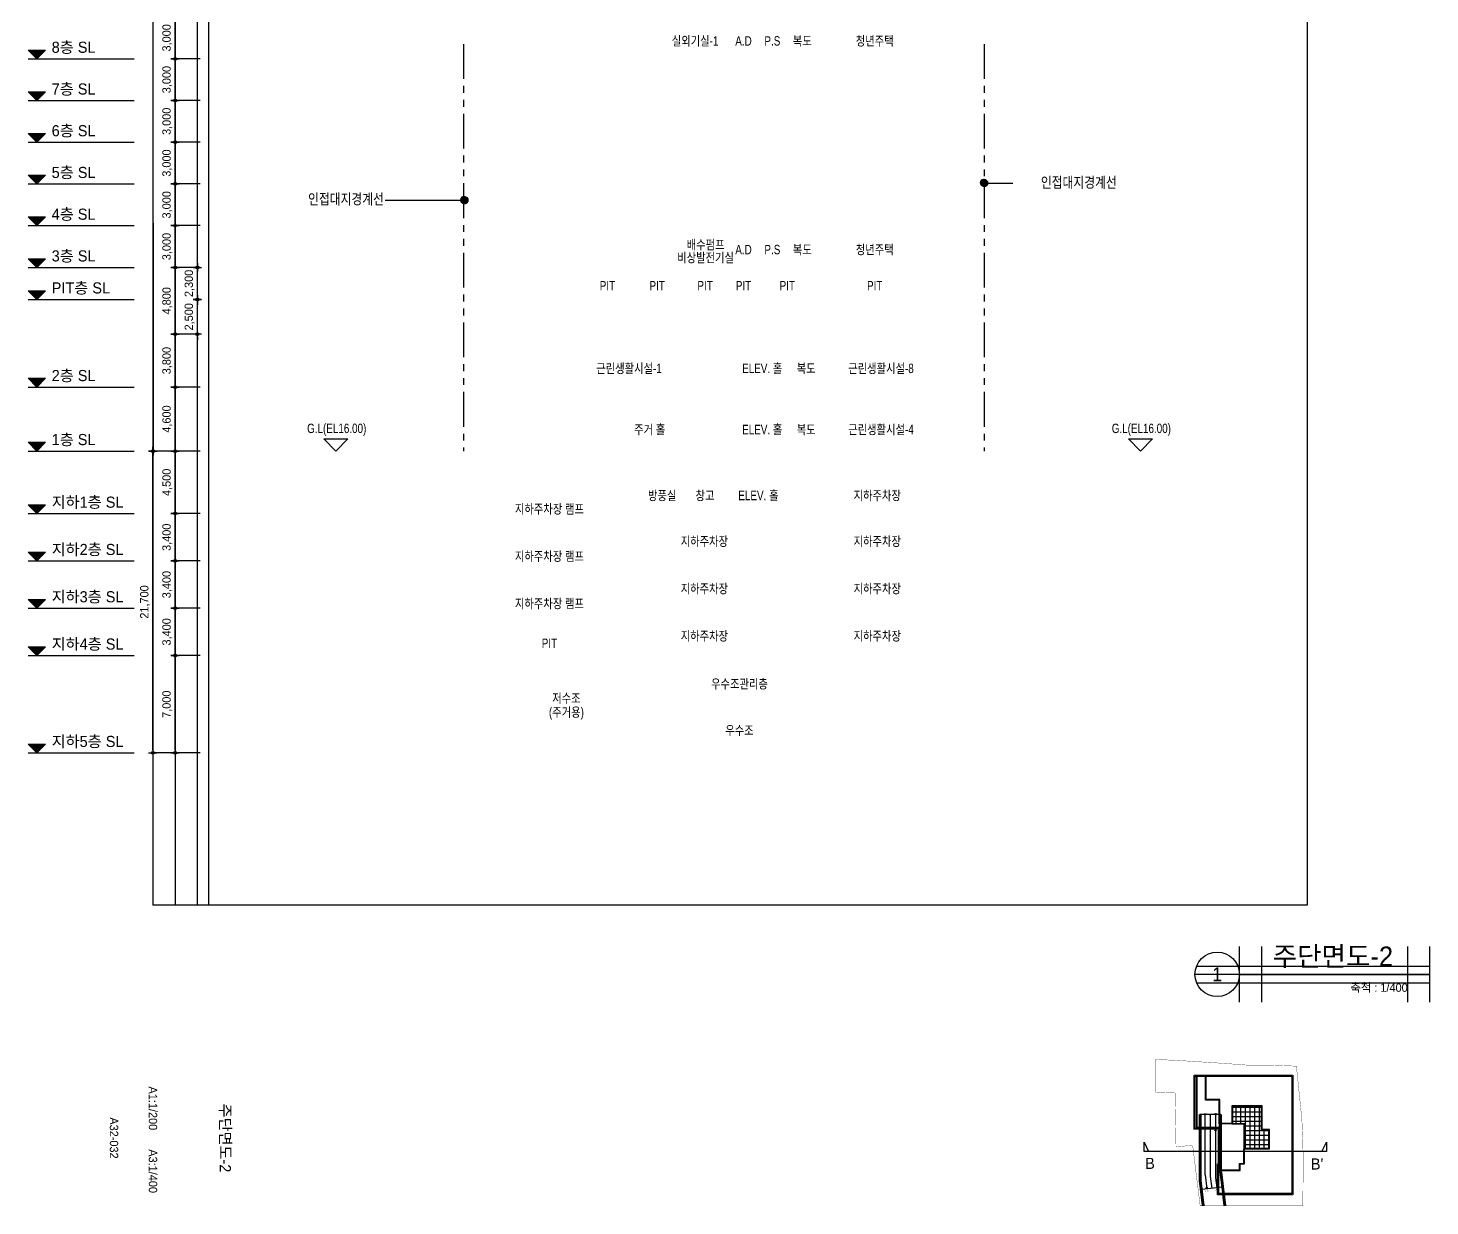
# Model space of a CAD drawing. Header units: millimetres. Extents: x 7290 to 229282, y 4534 to 159308.
# Drawn here: x 128520 to 229282, y 6114 to 90787 of the extents above; entities that cross this region are included whole.
import ezdxf
from ezdxf.enums import TextEntityAlignment as Align

# ---------------------------------------------------------------- set-up
doc = ezdxf.new("R2010")
doc.units = ezdxf.units.MM
doc.header["$LTSCALE"] = 200
doc.set_wipeout_variables(frame=1)
for name, pattern in [('$1$CEN', [65, 60, -2, 1, -2]), ('$1$PHANTOM2', [1.25, 0.625, -0.125, 0.125, -0.125, 0.125, -0.125]), ('PHANTOM2', [1.25, 0.625, -0.125, 0.125, -0.125, 0.125, -0.125])]:
    doc.linetypes.add(name, pattern=pattern)
doc.layers.get('Defpoints').update_dxf_attribs({"color": 145})
for name, color, linetype in [('$1$A-CEN', 1, '$1$CEN'), ('0-구역계', 1, 'Continuous'), ('0-조경패턴', 9, 'Continuous'), ('A-TEXT', 3, 'Continuous'), ('AA-BORD-TEXT', 3, 'Continuous'), ('AA-EL-PCN2', 2, 'Continuous'), ('AA-EL-PCN3', 3, 'Continuous'), ('AA-EL-PCN6', 6, 'Continuous'), ('AA-FLXS-OTHR', 4, 'Continuous'), ('AA-MKXM', 7, 'Continuous'), ('AA-WAXM-CONC', 2, 'Continuous'), ('AA-XXXX-DIMS', 7, 'Continuous'), ('AA-XXXX-FINL', 6, 'Continuous'), ('AA-XXXX-SYMB', 7, 'Continuous'), ('AA-XXXX-TEXT', 3, 'Continuous'), ('TXT', 3, 'Continuous')]:
    doc.layers.add(name, color=color, linetype=linetype)
doc.styles.add('HAUD01', font='Dotum_0.ttf')
doc.styles.add('맑은고딕', font='맑은 고딕_0.ttf')
doc.dimstyles.new('HAUD-400', dxfattribs={"dimscale": 200, "dimtxt": 3, "dimasz": 1, "dimexe": 0, "dimexo": 3, "dimgap": 1, "dimtad": 1, "dimdec": 0, "dimdsep": 46, "dimlunit": 6, "dimtxsty": 'HAUD01', "dimblk": 'DIMDOT', "dimcen": 2.5, "dimdle": 1.5, "dimclrd": 7, "dimclre": 7, "dimclrt": 3, "dimadec": 0, "dimazin": 0, "dimtfac": 1, "dimtdec": 0, "dimtix": 1, "dimtmove": 2, "dimatfit": 3, "dimfxl": 1, "dimtvp": 1, "dimtolj": 1, "dimtzin": 0, "dimarcsym": 0})

# ---------------------------------------------------------------- blocks, each defined once
blk = doc.blocks.new('A$C6F815CC7')
at = {"layer": 'AA-XXXX-SYMB'}
blk.add_hatch(color=256, dxfattribs=at).paths.add_polyline_path([(0, 469), (469, 0), (937, 469)])
blk.add_line((0, 0), (5715, 0), dxfattribs=at)
blk.add_lwpolyline([(469, 0), (0, 469), (937, 469)], close=True, dxfattribs=at)
blk = doc.blocks.new('DIMDOT')
at = {"color": 7}
for p, q in [((-1.5, 0), (1.5, 0)), ((0, -1.5), (0, 1.5))]:
    blk.add_line(p, q, dxfattribs=at)
for radius in [0.5, 0.25]:
    blk.add_circle((0, 0), radius, dxfattribs=at)
blk = doc.blocks.new('*D60')
at = {"layer": 'AA-XXXX-DIMS', "color": 7, "lineweight": -2, "transparency": 16777216}
for p, q in [((140887, 45681), (139088, 45681)), ((139088, 38881), (139088, 45481)), ((140887, 38681), (139088, 38681))]:
    blk.add_line(p, q, dxfattribs=at)
at = {"layer": 'Defpoints', "color": 0, "transparency": 16777216}
for p in [(139088, 45681), (141487, 45681), (141487, 38681)]:
    blk.add_point(p, dxfattribs=at)
at = {"layer": 'AA-XXXX-DIMS', "color": 7, "lineweight": -2, "transparency": 16777216, "xscale": 200, "yscale": 200, "zscale": 200}
for p, rotation in [((139088, 45681), 90), ((139088, 38681), 270)]:
    blk.add_blockref('DIMDOT', p, dxfattribs=dict(at, rotation=rotation))
at = {"layer": 'AA-XXXX-DIMS', "color": 3, "transparency": 16777216, "insert": (138529, 42181), "char_height": 600, "attachment_point": 5, "rotation": 90, "style": 'HAUD01'}
blk.add_mtext('\\A1;7,000', dxfattribs=at)
blk = doc.blocks.new('*D61')
at = {"layer": 'AA-XXXX-DIMS', "color": 7, "lineweight": -2, "transparency": 16777216}
for p, q in [((140887, 49081), (139088, 49081)), ((139088, 45881), (139088, 48881)), ((140887, 45681), (139088, 45681))]:
    blk.add_line(p, q, dxfattribs=at)
at = {"layer": 'Defpoints', "color": 0, "transparency": 16777216}
for p in [(139088, 49081), (141487, 49081), (141487, 45681)]:
    blk.add_point(p, dxfattribs=at)
at = {"layer": 'AA-XXXX-DIMS', "color": 7, "lineweight": -2, "transparency": 16777216, "xscale": 200, "yscale": 200, "zscale": 200}
for p, rotation in [((139088, 49081), 90), ((139088, 45681), 270)]:
    blk.add_blockref('DIMDOT', p, dxfattribs=dict(at, rotation=rotation))
at = {"layer": 'AA-XXXX-DIMS', "color": 3, "transparency": 16777216, "insert": (138529, 47381), "char_height": 600, "attachment_point": 5, "rotation": 90, "style": 'HAUD01'}
blk.add_mtext('\\A1;3,400', dxfattribs=at)
blk = doc.blocks.new('*D62')
at = {"layer": 'AA-XXXX-DIMS', "color": 7, "lineweight": -2, "transparency": 16777216}
for p, q in [((140887, 55881), (139088, 55881)), ((139088, 52681), (139088, 55681)), ((140887, 52481), (139088, 52481))]:
    blk.add_line(p, q, dxfattribs=at)
at = {"layer": 'Defpoints', "color": 0, "transparency": 16777216}
for p in [(139088, 55881), (141487, 55881), (141487, 52481)]:
    blk.add_point(p, dxfattribs=at)
at = {"layer": 'AA-XXXX-DIMS', "color": 7, "lineweight": -2, "transparency": 16777216, "xscale": 200, "yscale": 200, "zscale": 200}
for p, rotation in [((139088, 55881), 90), ((139088, 52481), 270)]:
    blk.add_blockref('DIMDOT', p, dxfattribs=dict(at, rotation=rotation))
at = {"layer": 'AA-XXXX-DIMS', "color": 3, "transparency": 16777216, "insert": (138529, 54181), "char_height": 600, "attachment_point": 5, "rotation": 90, "style": 'HAUD01'}
blk.add_mtext('\\A1;3,400', dxfattribs=at)
blk = doc.blocks.new('*D56')
at = {"layer": 'AA-XXXX-DIMS', "color": 7, "lineweight": -2, "transparency": 16777216}
for p, q in [((140887, 60381), (139088, 60381)), ((139088, 56081), (139088, 60181)), ((140887, 55881), (139088, 55881))]:
    blk.add_line(p, q, dxfattribs=at)
at = {"layer": 'Defpoints', "color": 0, "transparency": 16777216}
for p in [(139088, 60381), (141487, 60381), (141487, 55881)]:
    blk.add_point(p, dxfattribs=at)
at = {"layer": 'AA-XXXX-DIMS', "color": 7, "lineweight": -2, "transparency": 16777216, "xscale": 200, "yscale": 200, "zscale": 200}
for p, rotation in [((139088, 60381), 90), ((139088, 55881), 270)]:
    blk.add_blockref('DIMDOT', p, dxfattribs=dict(at, rotation=rotation))
at = {"layer": 'AA-XXXX-DIMS', "color": 3, "transparency": 16777216, "insert": (138529, 58131), "char_height": 600, "attachment_point": 5, "rotation": 90, "style": 'HAUD01'}
blk.add_mtext('\\A1;4,500', dxfattribs=at)
blk = doc.blocks.new('*D57')
at = {"layer": 'AA-XXXX-DIMS', "color": 7, "lineweight": -2, "transparency": 16777216}
for p, q in [((140887, 64981), (139088, 64981)), ((139088, 60581), (139088, 64781)), ((140887, 60381), (139088, 60381))]:
    blk.add_line(p, q, dxfattribs=at)
at = {"layer": 'Defpoints', "color": 0, "transparency": 16777216}
for p in [(139088, 64981), (141487, 64981), (141487, 60381)]:
    blk.add_point(p, dxfattribs=at)
at = {"layer": 'AA-XXXX-DIMS', "color": 7, "lineweight": -2, "transparency": 16777216, "xscale": 200, "yscale": 200, "zscale": 200}
for p, rotation in [((139088, 64981), 90), ((139088, 60381), 270)]:
    blk.add_blockref('DIMDOT', p, dxfattribs=dict(at, rotation=rotation))
at = {"layer": 'AA-XXXX-DIMS', "color": 3, "transparency": 16777216, "insert": (138529, 62681), "char_height": 600, "attachment_point": 5, "rotation": 90, "style": 'HAUD01'}
blk.add_mtext('\\A1;4,600', dxfattribs=at)
blk = doc.blocks.new('*D58')
at = {"layer": 'AA-XXXX-DIMS', "color": 7, "lineweight": -2, "transparency": 16777216}
for p, q in [((140887, 68781), (139088, 68781)), ((139088, 65181), (139088, 68581)), ((140887, 64981), (139088, 64981))]:
    blk.add_line(p, q, dxfattribs=at)
at = {"layer": 'Defpoints', "color": 0, "transparency": 16777216}
for p in [(139088, 68781), (141487, 68781), (141487, 64981)]:
    blk.add_point(p, dxfattribs=at)
at = {"layer": 'AA-XXXX-DIMS', "color": 7, "lineweight": -2, "transparency": 16777216, "xscale": 200, "yscale": 200, "zscale": 200}
for p, rotation in [((139088, 68781), 90), ((139088, 64981), 270)]:
    blk.add_blockref('DIMDOT', p, dxfattribs=dict(at, rotation=rotation))
at = {"layer": 'AA-XXXX-DIMS', "color": 3, "transparency": 16777216, "insert": (138529, 66881), "char_height": 600, "attachment_point": 5, "rotation": 90, "style": 'HAUD01'}
blk.add_mtext('\\A1;3,800', dxfattribs=at)
blk = doc.blocks.new('*D59')
at = {"layer": 'AA-XXXX-DIMS', "color": 7, "lineweight": -2, "transparency": 16777216}
for p, q in [((140887, 73581), (139088, 73581)), ((139088, 68981), (139088, 73381)), ((140887, 68781), (139088, 68781))]:
    blk.add_line(p, q, dxfattribs=at)
at = {"layer": 'Defpoints', "color": 0, "transparency": 16777216}
for p in [(139088, 73581), (141487, 73581), (141487, 68781)]:
    blk.add_point(p, dxfattribs=at)
at = {"layer": 'AA-XXXX-DIMS', "color": 7, "lineweight": -2, "transparency": 16777216, "xscale": 200, "yscale": 200, "zscale": 200}
for p, rotation in [((139088, 73581), 90), ((139088, 68781), 270)]:
    blk.add_blockref('DIMDOT', p, dxfattribs=dict(at, rotation=rotation))
at = {"layer": 'AA-XXXX-DIMS', "color": 3, "transparency": 16777216, "insert": (138529, 71181), "char_height": 600, "attachment_point": 5, "rotation": 90, "style": 'HAUD01'}
blk.add_mtext('\\A1;4,800', dxfattribs=at)
blk = doc.blocks.new('*D68')
at = {"layer": 'AA-XXXX-DIMS', "color": 7, "lineweight": -2, "transparency": 16777216}
for p, q in [((140887, 76581), (139088, 76581)), ((139088, 73781), (139088, 76381)), ((140887, 73581), (139088, 73581))]:
    blk.add_line(p, q, dxfattribs=at)
at = {"layer": 'Defpoints', "color": 0, "transparency": 16777216}
for p in [(139088, 76581), (141487, 76581), (141487, 73581)]:
    blk.add_point(p, dxfattribs=at)
at = {"layer": 'AA-XXXX-DIMS', "color": 7, "lineweight": -2, "transparency": 16777216, "xscale": 200, "yscale": 200, "zscale": 200}
for p, rotation in [((139088, 76581), 90), ((139088, 73581), 270)]:
    blk.add_blockref('DIMDOT', p, dxfattribs=dict(at, rotation=rotation))
at = {"layer": 'AA-XXXX-DIMS', "color": 3, "transparency": 16777216, "insert": (138529, 75081), "char_height": 600, "attachment_point": 5, "rotation": 90, "style": 'HAUD01'}
blk.add_mtext('\\A1;3,000', dxfattribs=at)
blk = doc.blocks.new('*D69')
at = {"layer": 'AA-XXXX-DIMS', "color": 7, "lineweight": -2, "transparency": 16777216}
for p, q in [((140887, 79581), (139088, 79581)), ((139088, 76781), (139088, 79381)), ((140887, 76581), (139088, 76581))]:
    blk.add_line(p, q, dxfattribs=at)
at = {"layer": 'Defpoints', "color": 0, "transparency": 16777216}
for p in [(139088, 79581), (141487, 79581), (141487, 76581)]:
    blk.add_point(p, dxfattribs=at)
at = {"layer": 'AA-XXXX-DIMS', "color": 7, "lineweight": -2, "transparency": 16777216, "xscale": 200, "yscale": 200, "zscale": 200}
for p, rotation in [((139088, 79581), 90), ((139088, 76581), 270)]:
    blk.add_blockref('DIMDOT', p, dxfattribs=dict(at, rotation=rotation))
at = {"layer": 'AA-XXXX-DIMS', "color": 3, "transparency": 16777216, "insert": (138529, 78081), "char_height": 600, "attachment_point": 5, "rotation": 90, "style": 'HAUD01'}
blk.add_mtext('\\A1;3,000', dxfattribs=at)
blk = doc.blocks.new('*D70')
at = {"layer": 'AA-XXXX-DIMS', "color": 7, "lineweight": -2, "transparency": 16777216}
for p, q in [((140887, 82581), (139088, 82581)), ((139088, 79781), (139088, 82381)), ((140887, 79581), (139088, 79581))]:
    blk.add_line(p, q, dxfattribs=at)
at = {"layer": 'Defpoints', "color": 0, "transparency": 16777216}
for p in [(139088, 82581), (141487, 82581), (141487, 79581)]:
    blk.add_point(p, dxfattribs=at)
at = {"layer": 'AA-XXXX-DIMS', "color": 7, "lineweight": -2, "transparency": 16777216, "xscale": 200, "yscale": 200, "zscale": 200}
for p, rotation in [((139088, 82581), 90), ((139088, 79581), 270)]:
    blk.add_blockref('DIMDOT', p, dxfattribs=dict(at, rotation=rotation))
at = {"layer": 'AA-XXXX-DIMS', "color": 3, "transparency": 16777216, "insert": (138529, 81081), "char_height": 600, "attachment_point": 5, "rotation": 90, "style": 'HAUD01'}
blk.add_mtext('\\A1;3,000', dxfattribs=at)
blk = doc.blocks.new('*D71')
at = {"layer": 'AA-XXXX-DIMS', "color": 7, "lineweight": -2, "transparency": 16777216}
for p, q in [((140887, 85581), (139088, 85581)), ((139088, 82781), (139088, 85381)), ((140887, 82581), (139088, 82581))]:
    blk.add_line(p, q, dxfattribs=at)
at = {"layer": 'Defpoints', "color": 0, "transparency": 16777216}
for p in [(139088, 85581), (141487, 85581), (141487, 82581)]:
    blk.add_point(p, dxfattribs=at)
at = {"layer": 'AA-XXXX-DIMS', "color": 7, "lineweight": -2, "transparency": 16777216, "xscale": 200, "yscale": 200, "zscale": 200}
for p, rotation in [((139088, 85581), 90), ((139088, 82581), 270)]:
    blk.add_blockref('DIMDOT', p, dxfattribs=dict(at, rotation=rotation))
at = {"layer": 'AA-XXXX-DIMS', "color": 3, "transparency": 16777216, "insert": (138529, 84081), "char_height": 600, "attachment_point": 5, "rotation": 90, "style": 'HAUD01'}
blk.add_mtext('\\A1;3,000', dxfattribs=at)
blk = doc.blocks.new('*D46')
at = {"layer": 'AA-XXXX-DIMS', "color": 7, "lineweight": -2, "transparency": 16777216}
for p, q in [((140887, 88581), (139088, 88581)), ((139088, 85781), (139088, 88381)), ((140887, 85581), (139088, 85581))]:
    blk.add_line(p, q, dxfattribs=at)
at = {"layer": 'Defpoints', "color": 0, "transparency": 16777216}
for p in [(139088, 88581), (141487, 88581), (141487, 85581)]:
    blk.add_point(p, dxfattribs=at)
at = {"layer": 'AA-XXXX-DIMS', "color": 7, "lineweight": -2, "transparency": 16777216, "xscale": 200, "yscale": 200, "zscale": 200}
for p, rotation in [((139088, 88581), 90), ((139088, 85581), 270)]:
    blk.add_blockref('DIMDOT', p, dxfattribs=dict(at, rotation=rotation))
at = {"layer": 'AA-XXXX-DIMS', "color": 3, "transparency": 16777216, "insert": (138529, 87081), "char_height": 600, "attachment_point": 5, "rotation": 90, "style": 'HAUD01'}
blk.add_mtext('\\A1;3,000', dxfattribs=at)
blk = doc.blocks.new('*D47')
at = {"layer": 'AA-XXXX-DIMS', "color": 7, "lineweight": -2, "transparency": 16777216}
for p, q in [((140887, 91581), (139088, 91581)), ((139088, 88781), (139088, 91381)), ((140887, 88581), (139088, 88581))]:
    blk.add_line(p, q, dxfattribs=at)
at = {"layer": 'Defpoints', "color": 0, "transparency": 16777216}
for p in [(139088, 91581), (141487, 91581), (141487, 88581)]:
    blk.add_point(p, dxfattribs=at)
at = {"layer": 'AA-XXXX-DIMS', "color": 7, "lineweight": -2, "transparency": 16777216, "xscale": 200, "yscale": 200, "zscale": 200}
for p, rotation in [((139088, 91581), 90), ((139088, 88581), 270)]:
    blk.add_blockref('DIMDOT', p, dxfattribs=dict(at, rotation=rotation))
at = {"layer": 'AA-XXXX-DIMS', "color": 3, "transparency": 16777216, "insert": (138529, 90081), "char_height": 600, "attachment_point": 5, "rotation": 90, "style": 'HAUD01'}
blk.add_mtext('\\A1;3,000', dxfattribs=at)
blk = doc.blocks.new('*D55')
at = {"layer": 'AA-XXXX-DIMS', "color": 7, "lineweight": -2, "transparency": 16777216}
for p, q in [((140887, 60381), (137488, 60381)), ((137488, 38881), (137488, 60181)), ((140887, 38681), (137488, 38681))]:
    blk.add_line(p, q, dxfattribs=at)
at = {"layer": 'Defpoints', "color": 0, "transparency": 16777216}
for p in [(137488, 60381), (141487, 60381), (141487, 38681)]:
    blk.add_point(p, dxfattribs=at)
at = {"layer": 'AA-XXXX-DIMS', "color": 7, "lineweight": -2, "transparency": 16777216, "xscale": 200, "yscale": 200, "zscale": 200}
for p, rotation in [((137488, 60381), 90), ((137488, 38681), 270)]:
    blk.add_blockref('DIMDOT', p, dxfattribs=dict(at, rotation=rotation))
at = {"layer": 'AA-XXXX-DIMS', "color": 3, "transparency": 16777216, "insert": (136929, 49531), "char_height": 600, "attachment_point": 5, "rotation": 90, "style": 'HAUD01'}
blk.add_mtext('\\A1;21,700', dxfattribs=at)
blk = doc.blocks.new('*D77')
at = {"layer": 'AA-XXXX-DIMS', "color": 7, "lineweight": -2, "transparency": 16777216}
for p, q in [((140887, 140281), (137488, 140280)), ((137488, 140080), (137503, 60580)), ((140903, 60381), (137503, 60380))]:
    blk.add_line(p, q, dxfattribs=at)
at = {"layer": 'Defpoints', "color": 0, "transparency": 16777216}
for p in [(141487, 140281), (137503, 60380), (141503, 60381)]:
    blk.add_point(p, dxfattribs=at)
at = {"layer": 'AA-XXXX-DIMS', "color": 7, "lineweight": -2, "transparency": 16777216, "xscale": 200, "yscale": 200, "zscale": 200}
for p, rotation in [((137488, 140280), 90.01138258960091), ((137503, 60380), 270.0113825896009)]:
    blk.add_blockref('DIMDOT', p, dxfattribs=dict(at, rotation=rotation))
at = {"layer": 'AA-XXXX-DIMS', "color": 3, "transparency": 16777216, "insert": (138054, 100330), "char_height": 600, "attachment_point": 5, "rotation": 270.01138, "style": 'HAUD01'}
blk.add_mtext('\\A1;79,900', dxfattribs=at)
blk = doc.blocks.new('*D78')
at = {"layer": 'AA-XXXX-DIMS', "color": 7, "lineweight": -2, "transparency": 16777216}
for p, q in [((140887, 52481), (139088, 52481)), ((139088, 49281), (139088, 52281)), ((140887, 49081), (139088, 49081))]:
    blk.add_line(p, q, dxfattribs=at)
at = {"layer": 'Defpoints', "color": 0, "transparency": 16777216}
for p in [(139088, 52481), (141487, 52481), (141487, 49081)]:
    blk.add_point(p, dxfattribs=at)
at = {"layer": 'AA-XXXX-DIMS', "color": 7, "lineweight": -2, "transparency": 16777216, "xscale": 200, "yscale": 200, "zscale": 200}
for p, rotation in [((139088, 52481), 90), ((139088, 49081), 270)]:
    blk.add_blockref('DIMDOT', p, dxfattribs=dict(at, rotation=rotation))
at = {"layer": 'AA-XXXX-DIMS', "color": 3, "transparency": 16777216, "insert": (138529, 50781), "char_height": 600, "attachment_point": 5, "rotation": 90, "style": 'HAUD01'}
blk.add_mtext('\\A1;3,400', dxfattribs=at)
blk = doc.blocks.new('*D79')
at = {"layer": 'AA-XXXX-DIMS', "color": 7, "lineweight": -2, "transparency": 16777216}
for p, q in [((140688, 71481), (140688, 71681)), ((140887, 71281), (140688, 71281)), ((140688, 68781), (140688, 71281)), ((140887, 68781), (140688, 68781)), ((140688, 68581), (140688, 68381))]:
    blk.add_line(p, q, dxfattribs=at)
at = {"layer": 'Defpoints', "color": 0, "transparency": 16777216}
for p in [(140688, 71281), (141487, 71281), (141487, 68781)]:
    blk.add_point(p, dxfattribs=at)
at = {"layer": 'AA-XXXX-DIMS', "color": 7, "lineweight": -2, "transparency": 16777216, "xscale": 200, "yscale": 200, "zscale": 200}
for p, rotation in [((140688, 71281), 270), ((140688, 68781), 90)]:
    blk.add_blockref('DIMDOT', p, dxfattribs=dict(at, rotation=rotation))
at = {"layer": 'AA-XXXX-DIMS', "color": 3, "transparency": 16777216, "insert": (140129, 70031), "char_height": 600, "attachment_point": 5, "rotation": 90, "style": 'HAUD01'}
blk.add_mtext('\\A1;2,500', dxfattribs=at)
blk = doc.blocks.new('*D80')
at = {"layer": 'AA-XXXX-DIMS', "color": 7, "lineweight": -2, "transparency": 16777216}
for p, q in [((140688, 73781), (140688, 73981)), ((140887, 73581), (140688, 73581)), ((140688, 71281), (140688, 73581)), ((140887, 71281), (140688, 71281)), ((140688, 71081), (140688, 70881))]:
    blk.add_line(p, q, dxfattribs=at)
at = {"layer": 'Defpoints', "color": 0, "transparency": 16777216}
for p in [(140688, 73581), (141487, 73581), (141487, 71281)]:
    blk.add_point(p, dxfattribs=at)
at = {"layer": 'AA-XXXX-DIMS', "color": 7, "lineweight": -2, "transparency": 16777216, "xscale": 200, "yscale": 200, "zscale": 200}
for p, rotation in [((140688, 73581), 270), ((140688, 71281), 90)]:
    blk.add_blockref('DIMDOT', p, dxfattribs=dict(at, rotation=rotation))
at = {"layer": 'AA-XXXX-DIMS', "color": 3, "transparency": 16777216, "insert": (140129, 72431), "char_height": 600, "attachment_point": 5, "rotation": 90, "style": 'HAUD01'}
blk.add_mtext('\\A1;2,300', dxfattribs=at)
blk = doc.blocks.new('A$Cd9b45d05')
at = {"layer": 'AA-EL-PCN2'}
blk.add_lwpolyline([(0, -6220), (667, -6553), (0, -6553), (0, 6553), (667, 6553), (0, 6220)], dxfattribs=at)
at = {"layer": 'A-TEXT', "style": 'HAUD01'}
for s, p in [('B', (-1489, 6475)), ("B'", (-1529, -5435))]:
    blk.add_text(s, height=800, rotation=270, dxfattribs=at).set_placement(p, align=Align.BOTTOM_LEFT)
blk = doc.blocks.new('A$C82959afa')
at = {"layer": '0-구역계', "color": 252, "linetype": 'PHANTOM2', "ltscale": 10, "const_width": 21, "flags": 128}
blk.add_lwpolyline([(-2050, -11875), (-2032, -8270), (-2061, -7161), (-2125, -5660), (-2516, -1836), (-4282, -1770), (-6073, -1760), (-7569, -1647), (-11280, -1410), (-12642, -1363), (-12654, -3717), (-11238, -3765), (-11169, -7634), (-9976, -7526), (-9434, -11875)], close=True, dxfattribs=at)
at = {"layer": 'AA-EL-PCN6', "color": 252}
blk.add_lwpolyline([(-2770, -2474), (-2770, -11083), (-8177, -11083), (-8177, -8868), (-8120, -8868), (-8120, -6390), (-9877, -6390), (-9877, -2474)], close=True, dxfattribs=at)
at = {"color": 252}
blk.add_wipeout([(-2770, -2474), (-2770, -11083), (-8177, -11083), (-8177, -8868), (-8120, -8868), (-8120, -6390), (-9877, -6390), (-9877, -2474)], dxfattribs=at).dxf.layer = 'AA-FLXS-OTHR'
at = {"transparency": 33554687}
h = blk.add_hatch(color=252, dxfattribs=at)
h.dxf.hatch_style = 1
edge = h.paths.add_edge_path()
edge.add_arc((-9086, -5319), 21, -90, 270)
h = blk.add_hatch(color=252, dxfattribs=at)
h.dxf.hatch_style = 1
edge = h.paths.add_edge_path()
edge.add_arc((-8244, -10567), 21, -90, 270)
at = {"layer": '0-조경패턴'}
h = blk.add_hatch(dxfattribs=at)
h.set_pattern_fill('ANSI37', color=252, scale=105, angle=-45)
h.set_pattern_definition([(360, (-197692.96, 7205.7), (7e-14, 333.375), []), (90, (-197692.96, 7205.7), (-333.375, 1e-13), [])])
edge = h.paths.add_edge_path()
edge.add_line((-6244, -6105), (-6244, -7734))
edge.add_line((-6244, -7734), (-4501, -7734))
edge.add_line((-4501, -7734), (-4501, -6640))
edge.add_line((-4501, -6421), (-5026, -6421))
edge.add_line((-5026, -6640), (-5026, -4887))
edge.add_line((-5026, -4731), (-7105, -4731))
edge.add_line((-7105, -4887), (-7105, -5525))
edge.add_line((-7105, -5525), (-7105, -5525))
edge.add_line((-7105, -5525), (-7105, -5949))
edge.add_line((-7105, -5949), (-6244, -5949))
at = {"color": 252}
for p, q in [((-9086, -9650), (-9086, -5319)), ((-8708, -5319), (-8708, -9759)), ((-8330, -5319), (-8330, -9868)), ((-9086, -9650), (-8963, -10655)), ((-8708, -9759), (-8603, -10611)), ((-8330, -9868), (-8243, -10578))]:
    blk.add_line(p, q, dxfattribs=at)
for points in [[(-8380, -6495), (-8330, -6390), (-8279, -6495)], [(-8926, -10544), (-8963, -10655), (-9025, -10557)]]:
    blk.add_lwpolyline(points, dxfattribs=at)
for centre in [(-9086, -5319), (-8244, -10567)]:
    blk.add_circle(centre, 21, dxfattribs=at)
at = {"layer": 'AA-EL-PCN2', "color": 252}
for points in [[(-4459, -7776), (-4459, -6379), (-4984, -6379), (-4984, -4689), (-7147, -4689), (-7147, -5991), (-6286, -5991), (-6286, -7776)], [(-4501, -7734), (-4501, -6421), (-5026, -6421), (-5026, -4731), (-7105, -4731), (-7105, -5949), (-6244, -5949), (-6244, -7734)]]:
    blk.add_lwpolyline(points, close=True, dxfattribs=at)
at = {"layer": 'AA-EL-PCN3', "color": 252}
for points in [[(-7147, -5991), (-8058, -5991), (-8058, -4269), (-9051, -4269), (-9051, -2516), (-2812, -2516), (-2812, -11041), (-8135, -11041), (-8135, -9289), (-6601, -9289), (-6601, -8827), (-6286, -8827), (-6286, -7776)], [(-7147, -5949), (-8016, -5949), (-8016, -4227), (-9009, -4227), (-9009, -2558), (-2854, -2558), (-2854, -10999), (-8093, -10999), (-8093, -9331), (-6559, -9331), (-6559, -8869), (-6244, -8869), (-6244, -7776)]]:
    blk.add_lwpolyline(points, dxfattribs=at)
at = {"layer": 'AA-EL-PCN6', "color": 252}
for points in [[(-8135, -9289), (-8135, -8910), (-8078, -8910), (-8078, -6348), (-9835, -6348), (-9835, -2516), (-9681, -2516)], [(-8093, -9289), (-8093, -8952), (-8036, -8952), (-8036, -6306), (-9793, -6306), (-9793, -2558), (-9681, -2558)], [(-8016, -5991), (-8016, -6287), (-9681, -6287), (-9681, -2516), (-9051, -2516)], [(-8058, -5991), (-8058, -6245), (-9639, -6245), (-9639, -2558), (-9051, -2558)]]:
    blk.add_lwpolyline(points, dxfattribs=at)
at = {"layer": 'AA-WAXM-CONC', "color": 252}
for p, q in [((-8708, -5319), (-9464, -5319)), ((-9380, -5319), (-9380, -10056)), ((-7952, -5319), (-8708, -5319)), ((-8015, -5319), (-8015, -8889)), ((-8015, -8889), (-8015, -9462)), ((-9380, -10056), (-9159, -11855)), ((-8015, -9462), (-7722, -11855)), ((-7885, -10523), (-9301, -10696))]:
    blk.add_line(p, q, dxfattribs=at)
at = {"layer": 'AA-XXXX-FINL', "color": 252}
for p, q in [((-9506, -5319), (-9506, -10064)), ((-9464, -5319), (-9464, -10061)), ((-7952, -9458), (-7952, -5319)), ((-7910, -9455), (-7910, -5319)), ((-9506, -10064), (-9286, -11860)), ((-9464, -10061), (-9244, -11855)), ((-7952, -9458), (-7658, -11858)), ((-7910, -9455), (-7616, -11858))]:
    blk.add_line(p, q, dxfattribs=at)
at = {"layer": 'TXT', "color": 252, "style": '맑은고딕'}
for s, rotation, p in [('올라감', 180, (-9086, -5231, 0)), ('내려옴', 180, (-8330, -5231, 0)), ('올라옴', 5.7577, (-8945, -10816, 0)), ('내려감', 5.7577, (-8226, -10728, 0))]:
    blk.add_text(s, height=63, rotation=rotation, dxfattribs=at).set_placement(p, align=Align.MIDDLE_CENTER)

msp = doc.modelspace()

# ---------------------------------------------------------------- hatches: boundary and pattern name
at = {"layer": 'AA-XXXX-SYMB'}
h = msp.add_hatch(dxfattribs=at)
h.set_pattern_fill('ANSI31', scale=1.291838)
h.set_pattern_definition([(45, (-6373510.70616, 2526196.80574), (-0.114183420306, 0.114183420306), [])])
h.paths.add_polyline_path([(197490.2, 79652.9, 1), (196973.5, 79652.9, 1)])
h = msp.add_hatch(dxfattribs=at)
h.set_pattern_fill('ANSI31', scale=1.291838)
h.set_pattern_definition([(45, (-6410862.38758, 2524963.85564), (-0.114183420306, 0.114183420306), [])])
h.paths.add_polyline_path([(160138.5, 78419.9, 1), (159621.8, 78419.9, 1)])

# ---------------------------------------------------------------- linework, layer by layer
at = {"layer": '$1$A-CEN', "color": 10, "linetype": '$1$PHANTOM2', "ltscale": 20}
for p, q in [((159819.4, 89628.1), (159819.4, 60381.1)), ((197231.8, 89628.1), (197231.8, 60381.1))]:
    msp.add_line(p, q, dxfattribs=at)
at = {"layer": 'AA-MKXM', "color": 3}
msp.add_line((215589, 22763), (229282.1, 22763), dxfattribs=at)
msp.add_circle((213989, 22763), 1600, dxfattribs=at)
at = {"layer": 'AA-XXXX-DIMS'}
for points in [[(149774.6, 61252), (151516.4, 61252), (150645.5, 60381.1)], [(207607.4, 61252), (209349.2, 61252), (208478.3, 60381.1)]]:
    msp.add_lwpolyline(points, close=True, dxfattribs=at)
at = {"layer": 'AA-XXXX-SYMB', "color": 7}
for p, q in [((196973.5, 79652.9), (197490.2, 79652.9)), ((159621.8, 78419.9), (160138.5, 78419.9))]:
    msp.add_line(p, q, dxfattribs=at)
at = {"layer": 'AA-XXXX-SYMB'}
for p, q in [((197247.9, 79646.5), (199300.8, 79646.5)), ((154191.9, 78420), (159880.2, 78419.9))]:
    msp.add_line(p, q, dxfattribs=at)
at = {"layer": 'AA-XXXX-SYMB', "color": 7}
for centre in [(197231.8, 79652.9), (159880.2, 78419.9)]:
    msp.add_circle(centre, 258.4, dxfattribs=at)
at = {"layer": 'Defpoints'}
for p, q in [((137487.6, 151508), (137487.6, 27738.1)), ((139087.6, 151508), (139087.6, 27738.1)), ((139087.6, 151508), (139087.6, 27738.1)), ((140687.6, 151508), (140687.6, 27738.1)), ((141487.3, 151508), (141487.3, 27738.1)), ((220457.8, 151508), (220457.8, 27738.1)), ((220457.8, 27738.1), (137487.6, 27738.1)), ((215589, 20763), (215589, 24763)), ((217189, 20763), (217189, 24763)), ((227682.1, 20763), (227682.1, 24763)), ((229282.1, 20763), (229282.1, 24763)), ((212505.7, 23363), (229282.1, 23363)), ((229282.1, 22763), (212389, 22763)), ((212505.7, 22163), (229282.1, 22163))]:
    msp.add_line(p, q, dxfattribs=at)

# ---------------------------------------------------------------- block references
at = {"xscale": 1.333333333333333, "yscale": 1.333333333333333, "zscale": 1.333333333333333}
for p in [(128519.7, 88581.1), (128519.7, 85581.1), (128519.7, 82581.1), (128519.7, 79581.1), (128519.7, 76581.1), (128519.7, 73581.1), (128519.7, 71281.1), (128519.7, 64981.1), (128519.7, 60381.1), (128519.7, 55881.1), (128519.7, 52481.1), (128519.7, 49081.1), (128519.7, 45681.1), (128519.7, 38681.1)]:
    msp.add_blockref('A$C6F815CC7', p, dxfattribs=at)
at = {"layer": 'AA-XXXX-SYMB'}
msp.add_blockref('A$C82959afa', (222200, 18000), dxfattribs=at)

# ---------------------------------------------------------------- texts
at = {"layer": 'A-TEXT', "style": 'HAUD01'}
for s, p in [('8층 SL', (130218.3, 88765.9)), ('7층 SL', (130218.3, 85765.9)), ('6층 SL', (130218.3, 82765.9)), ('5층 SL', (130218.3, 79765.9)), ('4층 SL', (130218.3, 76765.9)), ('3층 SL', (130218.3, 73765.9)), ('PIT층 SL', (130218.3, 71465.9)), ('2층 SL', (130218.3, 65165.9)), ('1층 SL', (130218.3, 60565.9)), ('지하1층 SL', (130218.3, 56065.9)), ('지하2층 SL', (130218.3, 52665.9)), ('지하3층 SL', (130218.3, 49265.9)), ('지하4층 SL', (130218.3, 45865.9)), ('지하5층 SL', (130218.3, 38865.9))]:
    msp.add_text(s, height=800, dxfattribs=at).set_placement(p, align=Align.BOTTOM_LEFT)
at = {"layer": 'AA-BORD-TEXT', "color": 3, "style": 'HAUD01'}
for s, height, p in [('A1:1/200', 600.75, (137501.2, 13131.1)), ('주단면도-2', 800, (142700, 11000)), ('A32-032', 600, (134700, 11000)), ('A3:1/400', 600.75, (137501.2, 8616.7))]:
    msp.add_text(s, height=height, rotation=270, dxfattribs=at).set_placement(p, align=Align.MIDDLE_CENTER)
at = {"layer": 'AA-MKXM', "style": 'HAUD01'}
msp.add_text('주단면도-2', height=1400, dxfattribs=at).set_placement((217977, 23363))
msp.add_text('1', height=1000, dxfattribs=at).set_placement((213989, 22763), align=Align.MIDDLE_CENTER)
at = {"layer": 'AA-MKXM', "insert": (227682.1, 21443), "char_height": 600, "attachment_point": 9, "style": 'HAUD01'}
msp.add_mtext('축척 : 1/400', dxfattribs=at)
at = {"layer": 'AA-XXXX-TEXT', "style": 'HAUD01', "width": 0.8}
for s, height, p in [('실외기실-1', 677.41, (176464.1, 89524.4)), ('A.D', 677.41, (179944.3, 89524.4)), ('P.S', 677.41, (182018.2, 89524.4)), ('복도', 677.41, (184169, 89524.4)), ('청년주택', 677.41, (189373, 89524.4)), ('배수펌프', 677.41, (177218.9, 74874.2)), ('비상발전기실', 677.41, (177218.9, 73946.8)), ('A.D', 677.41, (179944.3, 74524.4)), ('P.S', 677.41, (182018.2, 74524.4)), ('복도', 677.41, (184169, 74524.4)), ('청년주택', 677.41, (189373, 74524.4)), ('PIT', 677.41, (170160.2, 71925.9)), ('PIT', 677.41, (173738.9, 71925.9)), ('PIT', 677.41, (177180.3, 71925.9)), ('PIT', 677.41, (179944.3, 71925.9)), ('PIT', 677.41, (183093.6, 71925.9)), ('PIT', 677.41, (189373, 71925.9)), ('근린생활시설-1', 677.41, (171713.6, 65981.7)), ('ELEV. 홀', 677.41, (181290.8, 65981.7)), ('복도', 677.41, (184448.9, 65981.7)), ('근린생활시설-8', 677.41, (189825.2, 65981.7)), ('G.L(EL16.00)', 677.408, (150706.2, 61672.2)), ('주거 홀', 677.41, (173200.7, 61589.1)), ('ELEV. 홀', 677.41, (181290.8, 61589.1)), ('복도', 677.41, (184448.9, 61589.1)), ('근린생활시설-4', 677.41, (189825.2, 61589.1)), ('G.L(EL16.00)', 677.408, (208539, 61672.2)), ('방풍실', 677.41, (174102.9, 56847.3)), ('창고', 677.41, (177175.6, 56847.3)), ('ELEV. 홀', 677.41, (181016.4, 56847.3)), ('지하주차장', 677.41, (189556.2, 56847.3)), ('지하주차장 램프', 677.41, (165993.8, 55878.4)), ('지하주차장', 677.41, (177129.1, 53551.3)), ('지하주차장', 677.41, (189556.2, 53551.3)), ('지하주차장 램프', 677.41, (165993.8, 52478.4)), ('지하주차장', 677.41, (177129.1, 50151.3)), ('지하주차장', 677.41, (189556.2, 50151.3)), ('지하주차장 램프', 677.41, (165993.8, 49078.4)), ('지하주차장', 677.41, (177129.1, 46751.3)), ('지하주차장', 677.41, (189556.2, 46751.3)), ('PIT', 677.41, (165993.8, 46223.7)), ('우수조관리층', 677.41, (179653.2, 43308.3)), ('저수조', 677.41, (167215.2, 42273.6)), ('(주거용)', 677.41, (167215.2, 41273.6)), ('우수조', 677.41, (179653.2, 39961.5))]:
    msp.add_text(s, height=height, dxfattribs=at).set_placement(p, align=Align.CENTER)
at = {"layer": 'AA-XXXX-TEXT', "color": 3, "style": 'HAUD01', "width": 0.8}
for p in [(206765, 79696), (154097.9, 78498.4)]:
    msp.add_text('인접대지경계선', height=775.1, dxfattribs=at).set_placement(p, align=Align.MIDDLE_RIGHT)

# ---------------------------------------------------------------- dimensions: what is measured, and where the dimension line sits
at = {"layer": 'AA-XXXX-DIMS'}
for p1, p2, distance, picture, middle in [((141487.3, 140281.1), (141503.1, 60381.1), -3999.7, '*D77', (138053.7, 100330.4)), ((141487.3, 68781.1), (141487.3, 71281.1), 799.7, '*D79', (140129.4, 70031.1)), ((141487.3, 38681.1), (141487.3, 60381.1), 3999.7, '*D55', (136929.4, 49531.1)), ((141487.3, 49081.1), (141487.3, 52481.1), 2399.7, '*D78', (138529.4, 50781.1)), ((141487.3, 45681.1), (141487.3, 49081.1), 2399.7, '*D61', (138529.4, 47381.1)), ((141487.3, 38681.1), (141487.3, 45681.1), 2399.7, '*D60', (138529.4, 42181.1))]:
    dim = msp.add_aligned_dim(p1=p1, p2=p2, distance=distance, dimstyle='HAUD-400', dxfattribs=at)
    dim.commit()
    dim.dimension.update_dxf_attribs({"geometry": picture, "text_midpoint": middle})
for base, p1, p2, picture, middle in [((139087.6, 91581.1), (141487.3, 88581.1), (141487.3, 91581.1), '*D47', (138529.4, 90081.1)), ((139087.6, 88581.1), (141487.3, 85581.1), (141487.3, 88581.1), '*D46', (138529.4, 87081.1)), ((139087.6, 85581.1), (141487.3, 82581.1), (141487.3, 85581.1), '*D71', (138529.4, 84081.1)), ((139087.6, 82581.1), (141487.3, 79581.1), (141487.3, 82581.1), '*D70', (138529.4, 81081.1)), ((139087.6, 79581.1), (141487.3, 76581.1), (141487.3, 79581.1), '*D69', (138529.4, 78081.1)), ((139087.6, 76581.1), (141487.3, 73581.1), (141487.3, 76581.1), '*D68', (138529.4, 75081.1)), ((139087.6, 73581.1), (141487.3, 68781.1), (141487.3, 73581.1), '*D59', (138529.4, 71181.1)), ((140687.6, 73581.1), (141487.3, 71281.1), (141487.3, 73581.1), '*D80', (140129.4, 72431.1)), ((139087.6, 68781.1), (141487.3, 64981.1), (141487.3, 68781.1), '*D58', (138529.4, 66881.1)), ((139087.6, 64981.1), (141487.3, 60381.1), (141487.3, 64981.1), '*D57', (138529.4, 62681.1)), ((139087.6, 60381.1), (141487.3, 55881.1), (141487.3, 60381.1), '*D56', (138529.4, 58131.1)), ((139087.6, 55881.1), (141487.3, 52481.1), (141487.3, 55881.1), '*D62', (138529.4, 54181.1))]:
    dim = msp.add_linear_dim(base=base, p1=p1, p2=p2, angle=270, dimstyle='HAUD-400', dxfattribs=at)
    dim.commit()
    dim.dimension.update_dxf_attribs({"geometry": picture, "text_midpoint": middle})

# ---------------------------------------------------------------- next in the draw order: block references
at = {"layer": 'AA-XXXX-SYMB', "rotation": 90}
msp.add_blockref('A$Cd9b45d05', (215283.4, 10022.4), dxfattribs=at)

doc.saveas('drawing.dxf')
